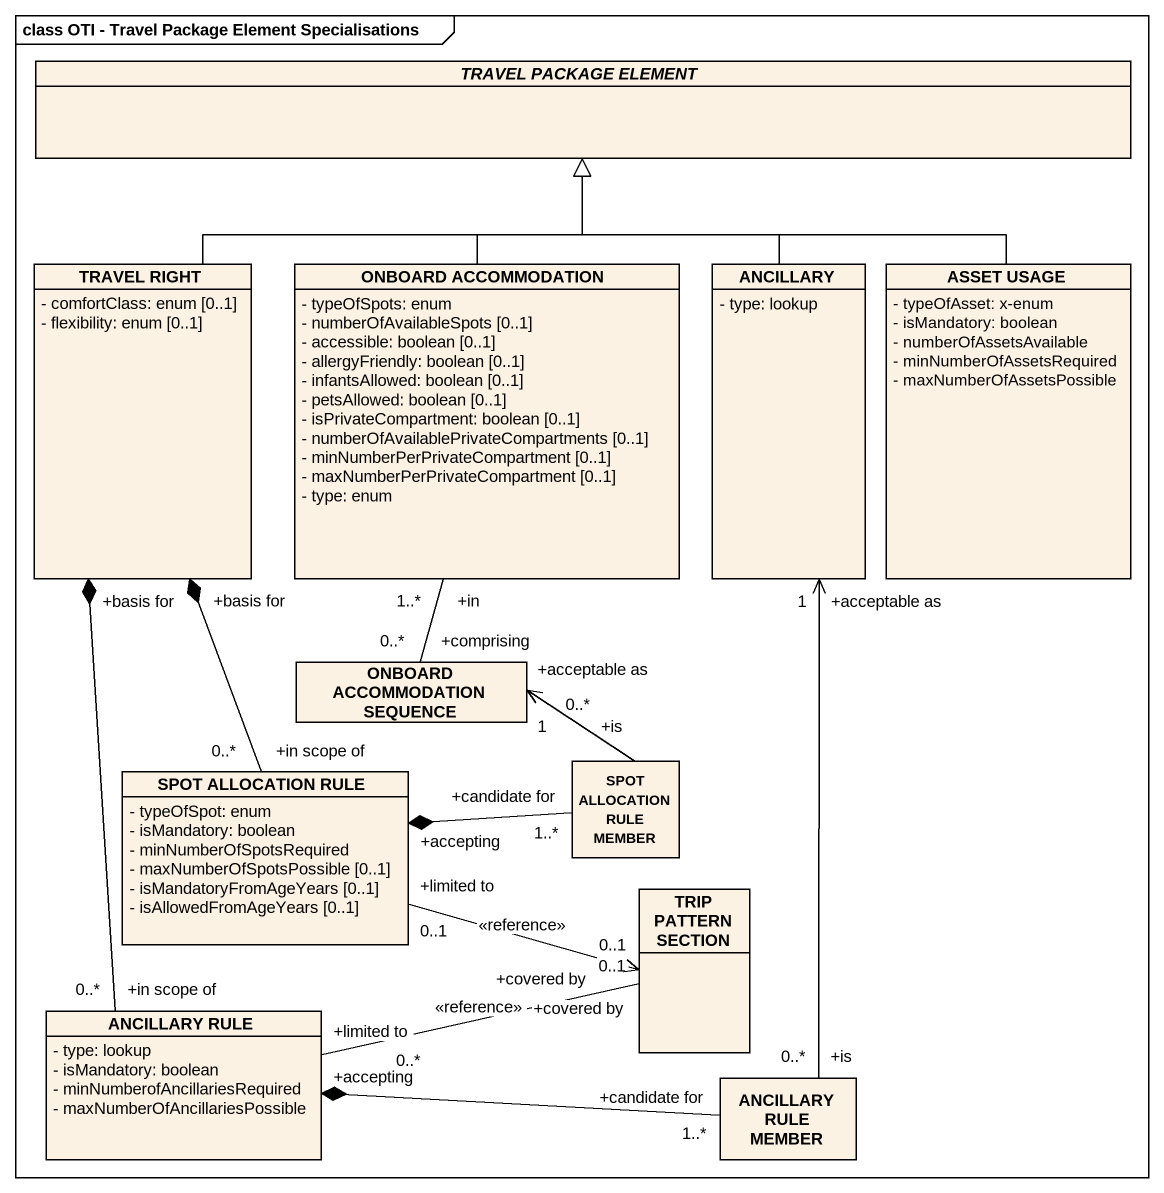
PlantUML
@startuml
mainframe class OTI - Travel Package Element Specialisations
hide circle
hide empty members
skinparam classAttributeIconSize 0
abstract class "TRAVEL PACKAGE ELEMENT" as TRAVEL_PACKAGE_ELEMENT
class "TRAVEL RIGHT" as TRAVEL_RIGHT {
  - comfortClass: enum [0..1]
  - flexibility: enum [0..1]
}
class "ONBOARD ACCOMMODATION" as ONBOARD_ACCOMMODATION {
  - typeOfSpots: enum
  - numberOfAvailableSpots [0..1]
  - accessible: boolean [0..1]
  - allergyFriendly: boolean [0..1]
  - infantsAllowed: boolean [0..1]
  - petsAllowed: boolean [0..1]
  - isPrivateCompartment: boolean [0..1]
  - numberOfAvailablePrivateCompartments [0..1]
  - minNumberPerPrivateCompartment [0..1]
  - maxNumberPerPrivateCompartment [0..1]
  - type: enum
}
class ANCILLARY {
  - type: lookup
}
class "ASSET USAGE" as ASSET_USAGE {
  - typeOfAsset: x-enum
  - isMandatory: boolean
  - numberOfAssetsAvailable
  - minNumberOfAssetsRequired
  - maxNumberOfAssetsPossible
}
class "ONBOARD ACCOMMODATION SEQUENCE" as ONBOARD_ACCOMMODATION_2
class "SPOT ALLOCATION RULE" as SPOT_ALLOCATION_RULE {
  - typeOfSpot: enum
  - isMandatory: boolean
  - minNumberOfSpotsRequired
  - maxNumberOfSpotsPossible [0..1]
  - isMandatoryFromAgeYears [0..1]
  - isAllowedFromAgeYears [0..1]
}
class "SPOT ALLOCATION RULE MEMBER" as SPOT_ALLOCATION_RULE_MEMBER
class "TRIP PATTERN SECTION" as TRIP_PATTERN_SECTION
class "ANCILLARY RULE" as ANCILLARY_RULE {
  - type: lookup
  - isMandatory: boolean
  - minNumberofAncillariesRequired
  - maxNumberOfAncillariesPossible
}
class "ANCILLARY RULE MEMBER" as ANCILLARY_RULE_MEMBER
TRAVEL_RIGHT -up-|> TRAVEL_PACKAGE_ELEMENT
ONBOARD_ACCOMMODATION -up-|> TRAVEL_PACKAGE_ELEMENT
ANCILLARY -up-|> TRAVEL_PACKAGE_ELEMENT
ASSET_USAGE -up-|> TRAVEL_PACKAGE_ELEMENT
ONBOARD_ACCOMMODATION_2 "+comprising\n0..*" -up- "+in\n1..*" ONBOARD_ACCOMMODATION
SPOT_ALLOCATION_RULE "+in scope of\n0..*" -up-* "+basis for" TRAVEL_RIGHT
SPOT_ALLOCATION_RULE "+limited to\n0..1" -right-> "+covered by\n0..1" TRIP_PATTERN_SECTION : <<reference>>
SPOT_ALLOCATION_RULE_MEMBER "+is\n0..*" -left-> "+acceptable as\n1" ONBOARD_ACCOMMODATION_2
SPOT_ALLOCATION_RULE_MEMBER "+candidate for\n1..*" -left-* "+accepting" SPOT_ALLOCATION_RULE
ANCILLARY_RULE "+in scope of\n0..*" -up-* "+basis for" TRAVEL_RIGHT
ANCILLARY_RULE "+limited to\n0..*" -right- "+covered by\n0..1" TRIP_PATTERN_SECTION : <<reference>>
ANCILLARY_RULE "+accepting" *-right- "+candidate for\n1..*" ANCILLARY_RULE_MEMBER
ANCILLARY_RULE_MEMBER "+is\n0..*" -up-> "+acceptable as\n1" ANCILLARY
@enduml
